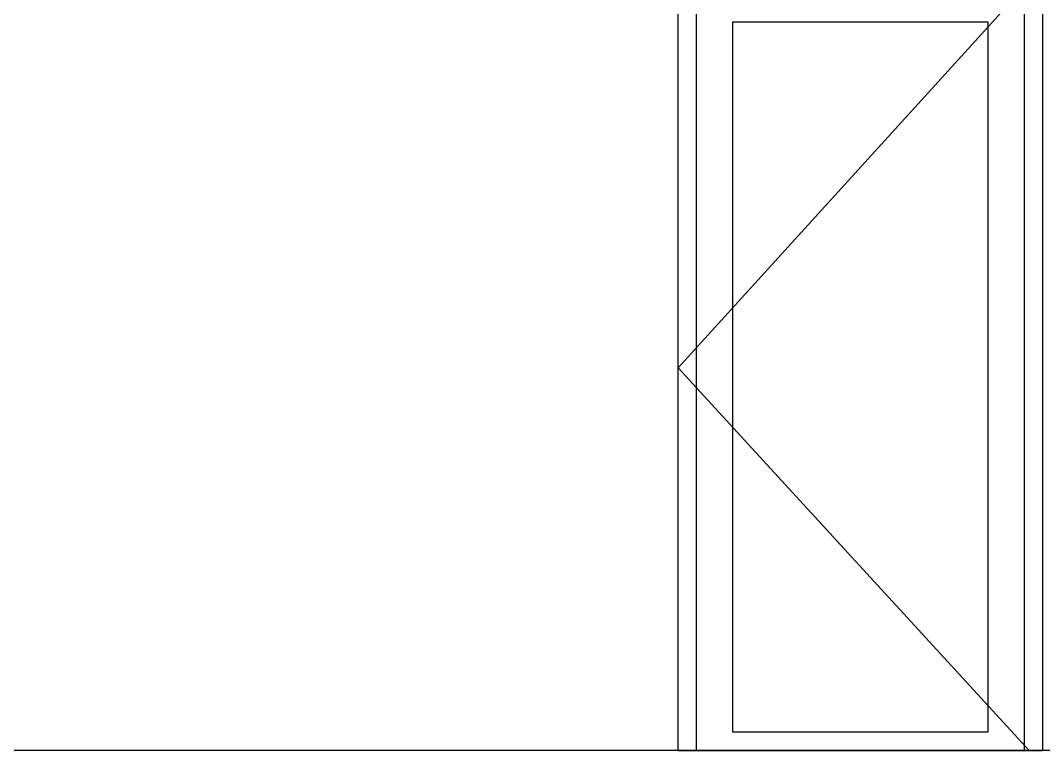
# Model space of a CAD drawing. Header units: millimetres. Extents: x 43168.9 to 43194.6, y -25545.1 to -25543.4.
# Drawn here: x 43184.568 to 43184.6804, y -25544.7446 to -25544.6644 of the extents above; entities that cross this region are included whole.
import ezdxf

# ---------------------------------------------------------------- set-up
doc = ezdxf.new("R2010")
doc.units = ezdxf.units.MM
doc.header["$LTSCALE"] = 200
doc.layers.add('dograma_sgh', color=43, linetype='Continuous')
doc.layers.add('kaplama-gnl_sgh', color=30, linetype='Continuous')

msp = doc.modelspace()

# ---------------------------------------------------------------- linework, layer by layer
at = {"layer": 'dograma_sgh', "color": 145}
for p, q in [((43184.68029, -25544.65856), (43184.64029, -25544.70256)), ((43184.64029, -25544.70256), (43184.67884, -25544.74456))]:
    msp.add_line(p, q, dxfattribs=at)
at = {"layer": 'dograma_sgh'}
for p, q in [((43184.64029, -25544.74456), (43184.64029, -25544.65856)), ((43184.68029, -25544.65856), (43184.68029, -25544.74456)), ((43184.64229, -25544.74456), (43184.64229, -25544.66056)), ((43184.67829, -25544.66056), (43184.67829, -25544.74456)), ((43184.64629, -25544.74256), (43184.64629, -25544.66456)), ((43184.64629, -25544.66456), (43184.67429, -25544.66456)), ((43184.67429, -25544.66456), (43184.67429, -25544.74256)), ((43184.67429, -25544.74256), (43184.64629, -25544.74256)), ((43184.64029, -25544.74456), (43184.68029, -25544.74456))]:
    msp.add_line(p, q, dxfattribs=at)
at = {"layer": 'kaplama-gnl_sgh'}
msp.add_line((43185.04769, -25544.74456), (43184.04569, -25544.74456), dxfattribs=at)

doc.saveas('drawing.dxf')
